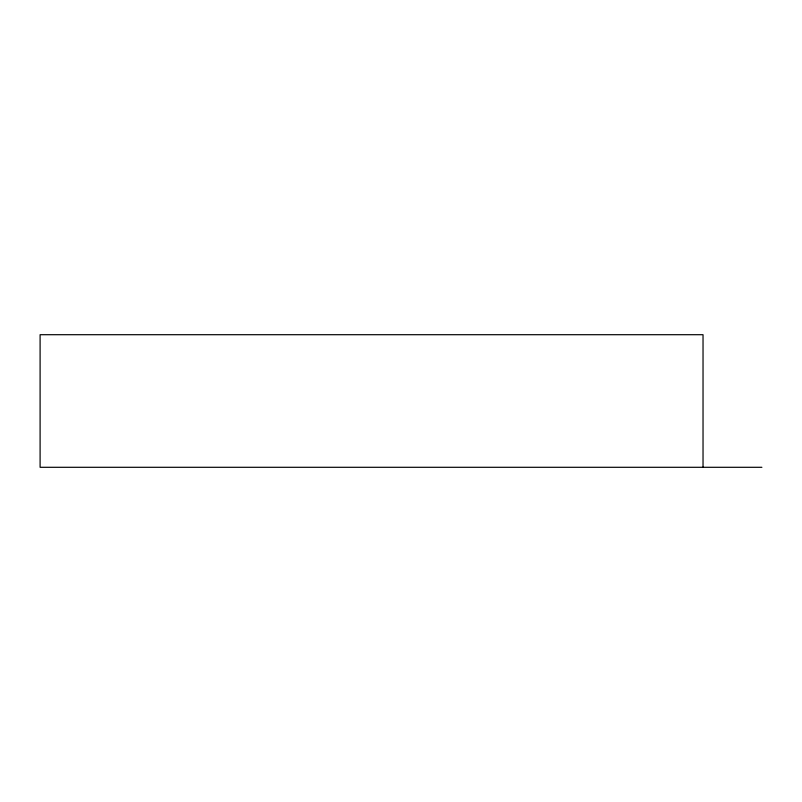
<?xml version="1.0" encoding="UTF-8"?>
<svg xmlns="http://www.w3.org/2000/svg" width="802" height="802" viewBox="0 0 802 802"><rect width="100%" height="100%" fill="white"/><g stroke="black" fill="none" stroke-linecap="round" stroke-linejoin="round"><path stroke-width="1.2" d="M761.9 467.295L40.1 467.295L40.1 334.705L703.033 334.705L703.033 467.295"/></g></svg>
